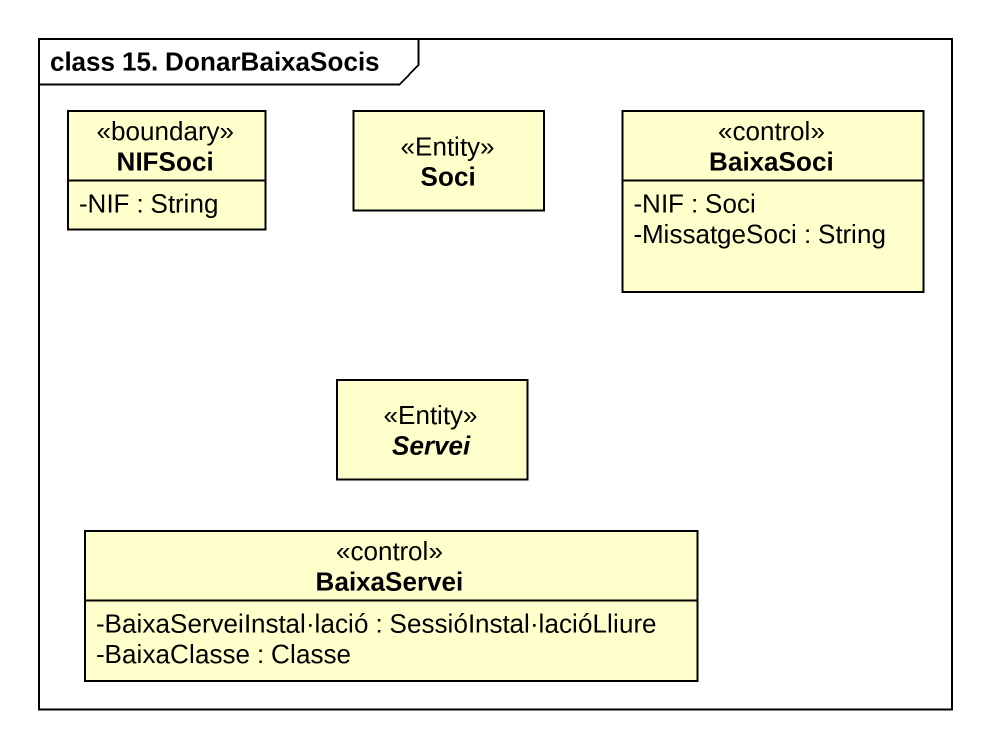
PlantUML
@startuml
mainframe class 15. DonarBaixaSocis
hide circle
hide empty members
skinparam classAttributeIconSize 0
class NIFSoci <<boundary>> {
  -NIF : String
}
class Soci <<Entity>>
class BaixaSoci <<control>> {
  -NIF : Soci
  -MissatgeSoci : String
}
abstract class Servei <<Entity>>
class BaixaServei <<control>> {
  -BaixaServeiInstal·lació : SessióInstal·lacióLliure
  -BaixaClasse : Classe
}
@enduml
